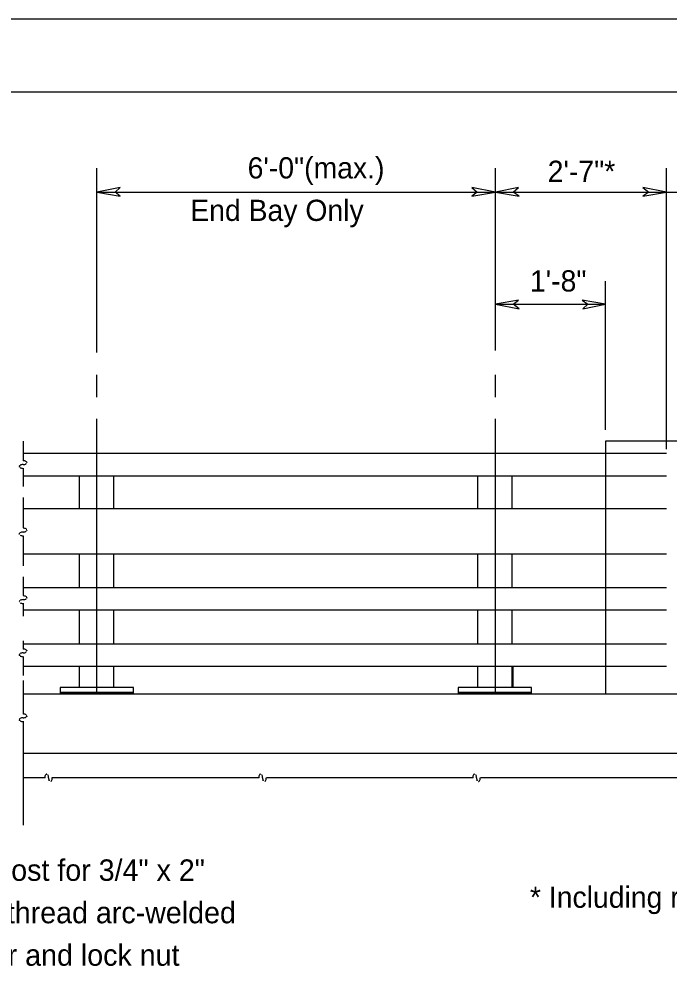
# Model space of a CAD drawing. Extents: x 499999.87 to 500002.82, y 499999.96 to 500001.79.
# Drawn here: x 500001.692 to 500002.064, y 500001.25 to 500001.792 of the extents above; entities that cross this region are included whole.
import ezdxf

# ---------------------------------------------------------------- set-up
doc = ezdxf.new("R2010")
doc.units = 0
for name, color, linetype in [('1', 7, 'Continuous'), ('19', 7, 'Continuous'), ('4', 7, 'Continuous'), ('9', 7, 'Continuous')]:
    doc.layers.add(name, color=color, linetype=linetype)

msp = doc.modelspace()

# ---------------------------------------------------------------- linework, layer by layer
at = {"layer": '1'}
for p, q in [((499999.86647, 500001.79167), (500002.8248, 500001.79167)), ((500000.03314, 500001.75), (500002.78314, 500001.75))]:
    msp.add_line(p, q, dxfattribs=at)
for points in [[(500001.73688, 500001.69259), (500001.75033, 500001.69029), (500001.74738, 500001.69259), (500001.75033, 500001.69521)], [(500001.9649, 500001.69259), (500001.95144, 500001.69521), (500001.9544, 500001.69259), (500001.95144, 500001.69029)], [(500001.9649, 500001.69259), (500001.97835, 500001.69029), (500001.97507, 500001.69259), (500001.97802, 500001.69521)], [(500002.06266, 500001.69259), (500002.04921, 500001.69521), (500002.05249, 500001.69259), (500002.04921, 500001.69029)], [(500001.73688, 500001.69259), (500001.7372, 500001.69259), (500001.7372, 500001.69259), (500001.7372, 500001.69259)], [(500001.9649, 500001.62861), (500001.97835, 500001.62598), (500001.97507, 500001.62861), (500001.97802, 500001.63091)], [(500002.02789, 500001.62861), (500002.01444, 500001.63091), (500002.01772, 500001.62861), (500002.01476, 500001.62598)]]:
    msp.add_lwpolyline(points, close=True, dxfattribs=at)
at = {"layer": '19'}
for centre, major_axis, start_param, end_param in [((500001.69343, 500001.53567), (0, 0.000855), 0.744468, 1.047198), ((500001.69394, 500001.53512), (0, 0.0016), 0.523599, 0.744468), ((500001.69436, 500001.5344), (0, 0.00244), 0.224875, 0.523599), ((500001.69477, 500001.53259), (0, 0.00429), 0, 0.224875), ((500001.69477, 500001.53476), (0, 0.00429), 6.058305, 6.28318), ((500001.69477, 500001.54117), (0, 0.00429), 3.141593, 3.366468), ((500001.69518, 500001.53657), (0, 0.00244), 5.759586, 6.05831), ((500001.69518, 500001.53937), (0, 0.00244), 3.366467, 3.665191), ((500001.6956, 500001.53864), (0, 0.0016), 3.665191, 3.88606), ((500001.6956, 500001.5373), (0, 0.0016), 5.538718, 5.759587), ((500001.69611, 500001.53809), (0, 0.000855), 3.88606, 4.18879), ((500001.69611, 500001.53784), (0, 0.000855), 5.235988, 5.538718), ((500001.69626, 500001.538), (0, 0.000675), 4.18879, 4.436736), ((500001.69626, 500001.53793), (0, 0.000675), 4.988042, 5.235988), ((500001.69639, 500001.53797), (0, 0.000546), 4.436736, 4.988043), ((500001.69315, 500001.5358), (0, 0.000546), 1.295143, 1.84645), ((500001.69328, 500001.53583), (0, 0.000675), 1.84645, 2.094395), ((500001.69328, 500001.53576), (0, 0.000675), 1.047198, 1.295143), ((500001.69343, 500001.53592), (0, 0.000855), 2.094395, 2.397125), ((500001.69394, 500001.53647), (0, 0.0016), 2.397125, 2.617994), ((500001.69436, 500001.5372), (0, 0.00244), 2.617994, 2.916718), ((500001.69477, 500001.539), (0, 0.00429), 2.916718, 3.141593), ((500001.69477, 500001.49403), (0, 0.00429), 0, 0.224875), ((500001.69477, 500001.4962), (0, 0.00429), 6.058305, 6.28318), ((500001.69477, 500001.50261), (0, 0.00429), 3.141593, 3.366467), ((500001.69518, 500001.498), (0, 0.00244), 5.759587, 6.05831), ((500001.69518, 500001.5008), (0, 0.00244), 3.366467, 3.665191), ((500001.6956, 500001.50008), (0, 0.0016), 3.665191, 3.88606), ((500001.6956, 500001.49873), (0, 0.0016), 5.538718, 5.759587), ((500001.69611, 500001.49953), (0, 0.000855), 3.88606, 4.18879), ((500001.69611, 500001.49928), (0, 0.000855), 5.235988, 5.538718), ((500001.69626, 500001.49944), (0, 0.000675), 4.18879, 4.436736), ((500001.69626, 500001.49937), (0, 0.000675), 4.988042, 5.235988), ((500001.69639, 500001.4994), (0, 0.000546), 4.436736, 4.988043), ((500001.69315, 500001.49723), (0, 0.000546), 1.295143, 1.84645), ((500001.69328, 500001.49727), (0, 0.000675), 1.84645, 2.094395), ((500001.69328, 500001.4972), (0, 0.000675), 1.047198, 1.295143), ((500001.69343, 500001.49736), (0, 0.000855), 2.094395, 2.397125), ((500001.69343, 500001.49711), (0, 0.000855), 0.744468, 1.047198), ((500001.69394, 500001.4979), (0, 0.0016), 2.397125, 2.617994), ((500001.69394, 500001.49656), (0, 0.0016), 0.523599, 0.744468), ((500001.69436, 500001.49583), (0, 0.00244), 0.224875, 0.523599), ((500001.69436, 500001.49863), (0, 0.00244), 2.617994, 2.916718), ((500001.69477, 500001.50044), (0, 0.00429), 2.916718, 3.141593), ((500001.69477, 500001.45752), (0, 0.00429), 6.058305, 6.28318), ((500001.69518, 500001.45933), (0, 0.00244), 5.759586, 6.05831), ((500001.6956, 500001.46006), (0, 0.0016), 5.538718, 5.759587), ((500001.69611, 500001.4606), (0, 0.000855), 5.235988, 5.538718), ((500001.69626, 500001.46076), (0, 0.000675), 4.18879, 4.436736), ((500001.69626, 500001.46069), (0, 0.000675), 4.988042, 5.235988), ((500001.69639, 500001.46073), (0, 0.000546), 4.436736, 4.988043), ((500001.69315, 500001.45856), (0, 0.000546), 1.295143, 1.84645), ((500001.69328, 500001.45859), (0, 0.000675), 1.84645, 2.094395), ((500001.69328, 500001.45852), (0, 0.000675), 1.047198, 1.295143), ((500001.69343, 500001.45868), (0, 0.000855), 2.094395, 2.397125), ((500001.69343, 500001.45843), (0, 0.000855), 0.744468, 1.047198), ((500001.69394, 500001.45923), (0, 0.0016), 2.397125, 2.617994), ((500001.69394, 500001.45788), (0, 0.0016), 0.523599, 0.744468), ((500001.69436, 500001.45716), (0, 0.00244), 0.224875, 0.523599), ((500001.69436, 500001.45996), (0, 0.00244), 2.617994, 2.916718), ((500001.69477, 500001.45535), (0, 0.00429), 0, 0.224875), ((500001.69477, 500001.46176), (0, 0.00429), 2.916718, 3.141593), ((500001.69477, 500001.46393), (0, 0.00429), 3.141593, 3.366468), ((500001.69518, 500001.46213), (0, 0.00244), 3.366467, 3.665191), ((500001.6956, 500001.4614), (0, 0.0016), 3.665191, 3.88606), ((500001.69611, 500001.46085), (0, 0.000855), 3.88606, 4.18879), ((500001.69315, 500001.42812), (0, 0.000546), 1.295143, 1.84645), ((500001.69328, 500001.42816), (0, 0.000675), 1.84645, 2.094395), ((500001.69328, 500001.42809), (0, 0.000675), 1.047198, 1.295143), ((500001.69343, 500001.428), (0, 0.000855), 0.744468, 1.047198), ((500001.69394, 500001.42745), (0, 0.0016), 0.523599, 0.744468), ((500001.69436, 500001.42672), (0, 0.00244), 0.224875, 0.523599), ((500001.69477, 500001.42492), (0, 0.00429), 0, 0.224875), ((500001.69477, 500001.42709), (0, 0.00429), 6.058305, 6.28318), ((500001.69477, 500001.4335), (0, 0.00429), 3.141593, 3.366468), ((500001.69518, 500001.4289), (0, 0.00244), 5.759586, 6.05831), ((500001.69518, 500001.4317), (0, 0.00244), 3.366467, 3.665191), ((500001.6956, 500001.43097), (0, 0.0016), 3.665191, 3.88606), ((500001.6956, 500001.42962), (0, 0.0016), 5.538718, 5.759587), ((500001.69611, 500001.43042), (0, 0.000855), 3.88606, 4.18879), ((500001.69611, 500001.43017), (0, 0.000855), 5.235988, 5.538718), ((500001.69626, 500001.43033), (0, 0.000675), 4.18879, 4.436736), ((500001.69626, 500001.43026), (0, 0.000675), 4.988042, 5.235988), ((500001.69639, 500001.4303), (0, 0.000546), 4.436736, 4.988043), ((500001.69343, 500001.42825), (0, 0.000855), 2.094395, 2.397125), ((500001.69394, 500001.4288), (0, 0.0016), 2.397125, 2.617994), ((500001.69436, 500001.42952), (0, 0.00244), 2.617994, 2.916718), ((500001.69477, 500001.43133), (0, 0.00429), 2.916718, 3.141593)]:
    msp.add_ellipse(centre, major_axis=major_axis, ratio=0.999986, start_param=start_param, end_param=end_param, dxfattribs=at)
at = {"layer": '4'}
for p, q in [((500001.69488, 500001.5502), (500001.69488, 500001.53904)), ((500002.02789, 500001.5502), (500002.02789, 500001.54331)), ((500001.69488, 500001.54331), (500002.06266, 500001.54331)), ((500002.02789, 500001.54331), (500002.02789, 500001.53051)), ((500001.69488, 500001.53478), (500001.69488, 500001.52428)), ((500001.69488, 500001.53051), (500002.06266, 500001.53051)), ((500001.72703, 500001.51181), (500001.72703, 500001.53051)), ((500001.74672, 500001.51181), (500001.74672, 500001.53051)), ((500001.95472, 500001.51181), (500001.95472, 500001.53051)), ((500001.97441, 500001.51181), (500001.97441, 500001.53051)), ((500002.02789, 500001.53051), (500002.02789, 500001.50525)), ((500001.69488, 500001.51804), (500001.69488, 500001.50066)), ((500001.69488, 500001.51181), (500002.06266, 500001.51181)), ((500002.02789, 500001.50525), (500002.02789, 500001.49245)), ((500001.69488, 500001.49606), (500001.69488, 500001.479)), ((500002.02789, 500001.49245), (500002.02789, 500001.4731)), ((500001.69488, 500001.48589), (500002.06266, 500001.48589)), ((500001.72703, 500001.46686), (500001.72703, 500001.48589)), ((500001.74672, 500001.46686), (500001.74672, 500001.48589)), ((500001.95472, 500001.46686), (500001.95472, 500001.48589)), ((500001.97441, 500001.46686), (500001.97441, 500001.48589)), ((500001.69488, 500001.47277), (500001.69488, 500001.46194)), ((500002.02789, 500001.4731), (500002.02789, 500001.44751)), ((500001.69488, 500001.46654), (500002.06266, 500001.46654)), ((500001.69488, 500001.45768), (500001.69488, 500001.45013)), ((500001.69488, 500001.45374), (500002.06266, 500001.45374)), ((500001.72703, 500001.43438), (500001.72703, 500001.45407)), ((500001.74672, 500001.43438), (500001.74672, 500001.45407)), ((500001.95472, 500001.43438), (500001.95472, 500001.45407)), ((500001.97441, 500001.43438), (500001.97441, 500001.45407)), ((500002.02789, 500001.44751), (500002.02789, 500001.43438)), ((500001.69488, 500001.43602), (500001.69488, 500001.43143)), ((500001.69488, 500001.43438), (500002.06266, 500001.43438)), ((500002.02789, 500001.43438), (500002.02789, 500001.42159)), ((500001.69488, 500001.42717), (500001.69488, 500001.41634)), ((500001.69488, 500001.42717), (500001.69488, 500001.4252)), ((500001.69488, 500001.42159), (500002.06266, 500001.42159)), ((500001.72703, 500001.40945), (500001.72703, 500001.42159)), ((500001.74672, 500001.40945), (500001.74672, 500001.42159)), ((500001.95472, 500001.40945), (500001.95472, 500001.42159)), ((500001.97441, 500001.40945), (500001.97441, 500001.42159)), ((500002.02789, 500001.42159), (500002.02789, 500001.40584)), ((500001.69488, 500001.41339), (500001.69488, 500001.39436)), ((500001.69488, 500001.39009), (500001.69488, 500001.33071)), ((500001.69488, 500001.35794), (500001.70735, 500001.35794)), ((500001.71129, 500001.35794), (500001.82972, 500001.35794)), ((500001.83399, 500001.35794), (500001.9521, 500001.35794)), ((500001.95636, 500001.35794), (500002.07448, 500001.35794))]:
    msp.add_line(p, q, dxfattribs=at)
for points in [[(500002.17979, 500001.40584), (500002.17979, 500001.41175), (500002.26837, 500001.41175), (500002.26837, 500001.479), (500002.16699, 500001.5502), (500002.02789, 500001.5502), (500002.02789, 500001.54823)], [(500001.71588, 500001.40945), (500001.71588, 500001.4065), (500001.75787, 500001.4065), (500001.75787, 500001.40945), (500001.71588, 500001.40945)], [(500001.71588, 500001.4065), (500001.71588, 500001.40584), (500001.75787, 500001.40584), (500001.75787, 500001.4065), (500001.71588, 500001.4065)], [(500001.94357, 500001.40945), (500001.94357, 500001.4065), (500001.98556, 500001.4065), (500001.98556, 500001.40945), (500001.94357, 500001.40945)], [(500001.94357, 500001.40945), (500001.94357, 500001.4065), (500001.98556, 500001.4065), (500001.98556, 500001.40945), (500001.94357, 500001.40945)], [(500001.94357, 500001.4065), (500001.94357, 500001.40584), (500001.98556, 500001.40584), (500001.98556, 500001.4065), (500001.94357, 500001.4065)], [(500001.94357, 500001.4065), (500001.94357, 500001.40584), (500001.98556, 500001.40584), (500001.98556, 500001.4065), (500001.94357, 500001.4065)], [(500002.21129, 500001.40584), (500002.19226, 500001.40584), (500002.19226, 500001.37172), (500001.69488, 500001.37172)], [(500001.69488, 500001.40584), (500002.19226, 500001.40584)]]:
    msp.add_lwpolyline(points, dxfattribs=at)
msp.add_lwpolyline([(500001.95472, 500001.42159), (500001.97474, 500001.42159), (500001.97474, 500001.40945), (500001.95472, 500001.40945)], close=True, dxfattribs=at)
for centre, major_axis, start_param, end_param in [((500001.69343, 500001.53567), (0, 0.000855), 0.744468, 1.047198), ((500001.69394, 500001.53512), (0, 0.0016), 0.523599, 0.744468), ((500001.69436, 500001.5344), (0, 0.00244), 0.224875, 0.523599), ((500001.69477, 500001.53259), (0, 0.00429), 0, 0.224875), ((500001.69477, 500001.53476), (0, 0.00429), 6.05831, 6.283185), ((500001.69477, 500001.54117), (0, 0.00429), 3.141593, 3.366468), ((500001.69518, 500001.53657), (0, 0.00244), 5.759586, 6.05831), ((500001.69518, 500001.53937), (0, 0.00244), 3.366467, 3.665191), ((500001.6956, 500001.53864), (0, 0.0016), 3.665191, 3.88606), ((500001.6956, 500001.5373), (0, 0.0016), 5.538718, 5.759587), ((500001.69611, 500001.53809), (0, 0.000855), 3.88606, 4.18879), ((500001.69611, 500001.53784), (0, 0.000855), 5.235988, 5.538718), ((500001.69626, 500001.538), (0, 0.000675), 4.18879, 4.436736), ((500001.69626, 500001.53793), (0, 0.000675), 4.988042, 5.235988), ((500001.69639, 500001.53797), (0, 0.000546), 4.436735, 4.712389), ((500001.69639, 500001.53797), (0, 0.000546), 4.712389, 4.988043), ((500001.69315, 500001.5358), (0, 0.000546), 1.295143, 1.570796), ((500001.69315, 500001.5358), (0, 0.000546), 1.570796, 1.84645), ((500001.69328, 500001.53583), (0, 0.000675), 1.84645, 2.094395), ((500001.69328, 500001.53576), (0, 0.000675), 1.047198, 1.295143), ((500001.69343, 500001.53592), (0, 0.000855), 2.094395, 2.397125), ((500001.69394, 500001.53647), (0, 0.0016), 2.397125, 2.617994), ((500001.69436, 500001.5372), (0, 0.00244), 2.617994, 2.916718), ((500001.69477, 500001.539), (0, 0.00429), 2.916718, 3.141593), ((500001.69477, 500001.49403), (0, 0.00429), 0, 0.224875), ((500001.69477, 500001.4962), (0, 0.00429), 6.05831, 6.283185), ((500001.69477, 500001.50261), (0, 0.00429), 3.141593, 3.366467), ((500001.69518, 500001.498), (0, 0.00244), 5.759587, 6.05831), ((500001.69518, 500001.5008), (0, 0.00244), 3.366467, 3.665191), ((500001.6956, 500001.50008), (0, 0.0016), 3.665191, 3.88606), ((500001.6956, 500001.49873), (0, 0.0016), 5.538718, 5.759587), ((500001.69611, 500001.49953), (0, 0.000855), 3.88606, 4.18879), ((500001.69611, 500001.49928), (0, 0.000855), 5.235988, 5.538718), ((500001.69626, 500001.49944), (0, 0.000675), 4.18879, 4.436736), ((500001.69626, 500001.49937), (0, 0.000675), 4.988042, 5.235988), ((500001.69639, 500001.4994), (0, 0.000546), 4.436735, 4.712389), ((500001.69639, 500001.4994), (0, 0.000546), 4.712389, 4.988043), ((500001.69315, 500001.49723), (0, 0.000546), 1.295143, 1.570796), ((500001.69315, 500001.49723), (0, 0.000546), 1.570796, 1.84645), ((500001.69328, 500001.49727), (0, 0.000675), 1.84645, 2.094395), ((500001.69328, 500001.4972), (0, 0.000675), 1.047198, 1.295143), ((500001.69343, 500001.49736), (0, 0.000855), 2.094395, 2.397125), ((500001.69343, 500001.49711), (0, 0.000855), 0.744468, 1.047198), ((500001.69394, 500001.4979), (0, 0.0016), 2.397125, 2.617994), ((500001.69394, 500001.49656), (0, 0.0016), 0.523599, 0.744468), ((500001.69436, 500001.49583), (0, 0.00244), 0.224875, 0.523599), ((500001.69436, 500001.49863), (0, 0.00244), 2.617994, 2.916718), ((500001.69477, 500001.50044), (0, 0.00429), 2.916718, 3.141593), ((500001.69477, 500001.45752), (0, 0.00429), 6.05831, 6.283185), ((500001.69518, 500001.45933), (0, 0.00244), 5.759586, 6.05831), ((500001.6956, 500001.46006), (0, 0.0016), 5.538718, 5.759587), ((500001.69611, 500001.4606), (0, 0.000855), 5.235988, 5.538718), ((500001.69626, 500001.46076), (0, 0.000675), 4.18879, 4.436736), ((500001.69626, 500001.46069), (0, 0.000675), 4.988042, 5.235988), ((500001.69639, 500001.46073), (0, 0.000546), 4.436735, 4.712389), ((500001.69639, 500001.46073), (0, 0.000546), 4.712389, 4.988043), ((500001.69315, 500001.45856), (0, 0.000546), 1.295143, 1.570796), ((500001.69315, 500001.45856), (0, 0.000546), 1.570796, 1.84645), ((500001.69328, 500001.45859), (0, 0.000675), 1.84645, 2.094395), ((500001.69328, 500001.45852), (0, 0.000675), 1.047198, 1.295143), ((500001.69343, 500001.45868), (0, 0.000855), 2.094395, 2.397125), ((500001.69343, 500001.45843), (0, 0.000855), 0.744468, 1.047198), ((500001.69394, 500001.45923), (0, 0.0016), 2.397125, 2.617994), ((500001.69394, 500001.45788), (0, 0.0016), 0.523599, 0.744468), ((500001.69436, 500001.45716), (0, 0.00244), 0.224875, 0.523599), ((500001.69436, 500001.45996), (0, 0.00244), 2.617994, 2.916718), ((500001.69477, 500001.45535), (0, 0.00429), 0, 0.224875), ((500001.69477, 500001.46176), (0, 0.00429), 2.916718, 3.141593), ((500001.69477, 500001.46393), (0, 0.00429), 3.141593, 3.366468), ((500001.69518, 500001.46213), (0, 0.00244), 3.366467, 3.665191), ((500001.6956, 500001.4614), (0, 0.0016), 3.665191, 3.88606), ((500001.69611, 500001.46085), (0, 0.000855), 3.88606, 4.18879), ((500001.69315, 500001.42812), (0, 0.000546), 1.295143, 1.570796), ((500001.69315, 500001.42812), (0, 0.000546), 1.570796, 1.84645), ((500001.69328, 500001.42816), (0, 0.000675), 1.84645, 2.094395), ((500001.69328, 500001.42809), (0, 0.000675), 1.047198, 1.295143), ((500001.69343, 500001.428), (0, 0.000855), 0.744468, 1.047198), ((500001.69394, 500001.42745), (0, 0.0016), 0.523599, 0.744468), ((500001.69436, 500001.42672), (0, 0.00244), 0.224875, 0.523599), ((500001.69477, 500001.42492), (0, 0.00429), 0, 0.224875), ((500001.69477, 500001.42709), (0, 0.00429), 6.05831, 6.283185), ((500001.69477, 500001.4335), (0, 0.00429), 3.141593, 3.366468), ((500001.69518, 500001.4289), (0, 0.00244), 5.759586, 6.05831), ((500001.69518, 500001.4317), (0, 0.00244), 3.366467, 3.665191), ((500001.6956, 500001.43097), (0, 0.0016), 3.665191, 3.88606), ((500001.6956, 500001.42962), (0, 0.0016), 5.538718, 5.759587), ((500001.69611, 500001.43042), (0, 0.000855), 3.88606, 4.18879), ((500001.69611, 500001.43017), (0, 0.000855), 5.235988, 5.538718), ((500001.69626, 500001.43033), (0, 0.000675), 4.18879, 4.436736), ((500001.69626, 500001.43026), (0, 0.000675), 4.988042, 5.235988), ((500001.69639, 500001.4303), (0, 0.000546), 4.436735, 4.712389), ((500001.69639, 500001.4303), (0, 0.000546), 4.712389, 4.988043), ((500001.69343, 500001.42825), (0, 0.000855), 2.094395, 2.397125), ((500001.69394, 500001.4288), (0, 0.0016), 2.397125, 2.617994), ((500001.69436, 500001.42952), (0, 0.00244), 2.617994, 2.916718), ((500001.69477, 500001.43133), (0, 0.00429), 2.916718, 3.141593), ((500001.69315, 500001.39101), (0, 0.000546), 1.295143, 1.570796), ((500001.69315, 500001.39101), (0, 0.000546), 1.570796, 1.84645), ((500001.69328, 500001.39105), (0, 0.000675), 1.84645, 2.094395), ((500001.69328, 500001.39098), (0, 0.000675), 1.047198, 1.295143), ((500001.69343, 500001.39114), (0, 0.000855), 2.094395, 2.397125), ((500001.69343, 500001.39089), (0, 0.000855), 0.744468, 1.047198), ((500001.69394, 500001.39169), (0, 0.0016), 2.397125, 2.617994), ((500001.69394, 500001.39034), (0, 0.0016), 0.523599, 0.744468), ((500001.69436, 500001.38961), (0, 0.00244), 0.224875, 0.523599), ((500001.69436, 500001.39241), (0, 0.00244), 2.617994, 2.916718), ((500001.69477, 500001.38781), (0, 0.00429), 0, 0.224875), ((500001.69477, 500001.39422), (0, 0.00429), 2.916718, 3.141593), ((500001.69477, 500001.38998), (0, 0.00429), 6.05831, 6.283185), ((500001.69477, 500001.39639), (0, 0.00429), 3.141593, 3.366468), ((500001.69518, 500001.39179), (0, 0.00244), 5.759586, 6.05831), ((500001.69518, 500001.39459), (0, 0.00244), 3.366467, 3.665191), ((500001.6956, 500001.39386), (0, 0.0016), 3.665191, 3.88606), ((500001.6956, 500001.39251), (0, 0.0016), 5.538718, 5.759587), ((500001.69611, 500001.39331), (0, 0.000855), 3.88606, 4.18879), ((500001.69611, 500001.39306), (0, 0.000855), 5.235988, 5.538718), ((500001.69626, 500001.39322), (0, 0.000675), 4.18879, 4.436736), ((500001.69626, 500001.39315), (0, 0.000675), 4.988042, 5.235988), ((500001.69639, 500001.39319), (0, 0.000546), 4.436735, 4.712389), ((500001.69639, 500001.39319), (0, 0.000546), 4.712389, 4.988043), ((500001.71142, 500001.35779), (0, 0.00424), 1.345922, 1.570796), ((500001.70963, 500001.35819), (0, 0.00241), 1.047198, 1.345922), ((500001.70891, 500001.35861), (0, 0.00158), 0.826329, 1.047198), ((500001.70837, 500001.35911), (0, 0.000845), 0.523599, 0.826329), ((500001.70828, 500001.35926), (0, 0.000666), 0.275653, 0.523599), ((500001.70825, 500001.35938), (0, 0.00054), 0, 0.275654), ((500001.70825, 500001.35938), (0, 0.00054), 6.007532, 6.283185), ((500001.70822, 500001.35926), (0, 0.000666), 5.759587, 6.007532), ((500001.70813, 500001.35911), (0, 0.000845), 5.456857, 5.759587), ((500001.70758, 500001.35861), (0, 0.00158), 5.235988, 5.456857), ((500001.70687, 500001.35819), (0, 0.00241), 4.937264, 5.235988), ((500001.70508, 500001.35779), (0, 0.00424), 4.712389, 4.937264), ((500001.71356, 500001.35779), (0, 0.00424), 1.570796, 1.795671), ((500001.70723, 500001.35779), (0, 0.00424), 4.487514, 4.712389), ((500001.83378, 500001.35779), (0, 0.00424), 1.345922, 1.570796), ((500001.83199, 500001.35819), (0, 0.00241), 1.047198, 1.345922), ((500001.83128, 500001.35861), (0, 0.00158), 0.826329, 1.047198), ((500001.83073, 500001.35911), (0, 0.000845), 0.523599, 0.826329), ((500001.83064, 500001.35926), (0, 0.000666), 0.275653, 0.523599), ((500001.83061, 500001.35938), (0, 0.00054), 0, 0.275654), ((500001.83061, 500001.35938), (0, 0.00054), 6.007532, 6.283185), ((500001.83058, 500001.35926), (0, 0.000666), 5.759587, 6.007532), ((500001.83049, 500001.35911), (0, 0.000845), 5.456857, 5.759587), ((500001.82994, 500001.35861), (0, 0.00158), 5.235988, 5.456857), ((500001.82923, 500001.35819), (0, 0.00241), 4.937264, 5.235988), ((500001.82744, 500001.35779), (0, 0.00424), 4.712389, 4.937264), ((500001.83592, 500001.35779), (0, 0.00424), 1.570796, 1.795671), ((500001.82959, 500001.35779), (0, 0.00424), 4.487514, 4.712389), ((500001.95614, 500001.35779), (0, 0.00424), 1.345922, 1.570796), ((500001.95435, 500001.35819), (0, 0.00241), 1.047198, 1.345922), ((500001.95364, 500001.35861), (0, 0.00158), 0.826329, 1.047198), ((500001.95309, 500001.35911), (0, 0.000845), 0.523599, 0.826329), ((500001.953, 500001.35926), (0, 0.000666), 0.275653, 0.523599), ((500001.95297, 500001.35938), (0, 0.00054), 0, 0.275654), ((500001.95297, 500001.35938), (0, 0.00054), 6.007532, 6.283185), ((500001.95294, 500001.35926), (0, 0.000666), 5.759587, 6.007532), ((500001.95285, 500001.35911), (0, 0.000845), 5.456857, 5.759587), ((500001.95231, 500001.35861), (0, 0.00158), 5.235988, 5.456857), ((500001.95159, 500001.35819), (0, 0.00241), 4.937264, 5.235988), ((500001.9498, 500001.35779), (0, 0.00424), 4.712389, 4.937264), ((500001.95828, 500001.35779), (0, 0.00424), 1.570796, 1.795671), ((500001.95195, 500001.35779), (0, 0.00424), 4.487514, 4.712389), ((500001.71178, 500001.35738), (0, 0.00241), 1.795671, 2.094395), ((500001.71106, 500001.35696), (0, 0.00158), 2.094395, 2.315264), ((500001.7104, 500001.35619), (0, 0.00054), 2.865939, 3.141593), ((500001.71036, 500001.35631), (0, 0.000666), 3.417246, 3.665191), ((500001.71027, 500001.35647), (0, 0.000845), 3.665191, 3.967921), ((500001.70973, 500001.35696), (0, 0.00158), 3.967921, 4.18879), ((500001.70901, 500001.35738), (0, 0.00241), 4.18879, 4.487514), ((500001.83414, 500001.35738), (0, 0.00241), 1.795671, 2.094395), ((500001.83342, 500001.35696), (0, 0.00158), 2.094395, 2.315264), ((500001.83276, 500001.35619), (0, 0.00054), 2.865939, 3.141593), ((500001.83272, 500001.35631), (0, 0.000666), 3.417246, 3.665191), ((500001.83263, 500001.35647), (0, 0.000845), 3.665191, 3.967921), ((500001.83209, 500001.35696), (0, 0.00158), 3.967921, 4.18879), ((500001.83137, 500001.35738), (0, 0.00241), 4.18879, 4.487514), ((500001.9565, 500001.35738), (0, 0.00241), 1.795671, 2.094395), ((500001.95578, 500001.35696), (0, 0.00158), 2.094395, 2.315264), ((500001.95512, 500001.35619), (0, 0.00054), 2.865939, 3.141593), ((500001.95508, 500001.35631), (0, 0.000666), 3.417246, 3.665191), ((500001.95499, 500001.35647), (0, 0.000845), 3.665191, 3.967921), ((500001.95445, 500001.35696), (0, 0.00158), 3.967921, 4.18879), ((500001.95373, 500001.35738), (0, 0.00241), 4.18879, 4.487514)]:
    msp.add_ellipse(centre, major_axis=major_axis, ratio=0.999986, start_param=start_param, end_param=end_param, dxfattribs=at)
at = {"layer": '9'}
for p, q in [((500001.73688, 500001.60105), (500001.73688, 500001.70636)), ((500001.9649, 500001.61549), (500001.9649, 500001.70636)), ((500002.06266, 500001.60367), (500002.06266, 500001.70636)), ((500001.73688, 500001.69259), (500001.9649, 500001.69259)), ((500001.9649, 500001.69259), (500002.06266, 500001.69259)), ((500002.06266, 500001.69259), (500002.07874, 500001.69259)), ((500002.02789, 500001.60367), (500002.02789, 500001.64173)), ((500001.9649, 500001.62861), (500002.02789, 500001.62861)), ((500001.9649, 500001.60203), (500001.9649, 500001.61614)), ((500002.02789, 500001.55676), (500002.02789, 500001.61549)), ((500002.06266, 500001.5456), (500002.06266, 500001.61549)), ((500001.73688, 500001.57546), (500001.73688, 500001.58825)), ((500001.9649, 500001.57546), (500001.9649, 500001.58825)), ((500001.73688, 500001.40584), (500001.73688, 500001.56299)), ((500001.9649, 500001.40584), (500001.9649, 500001.56299))]:
    msp.add_line(p, q, dxfattribs=at)

# ---------------------------------------------------------------- texts
for s, height, p in [('6\'-0"(max.)', 0.0121299, (500001.82316, 500001.70046)), ('2\'-7"*', 0.01214, (500001.99475, 500001.69849)), ('End Bay Only', 0.0121299, (500001.79035, 500001.67618)), ('1\'-8"', 0.01214, (500001.98458, 500001.63583)), ('C 1" dia. holes in post for 3/4" x 2"', 0.0122362, (500001.55118, 500001.29888)), ('* Including rail bar cap.', 0.012128, (500001.98458, 500001.28346)), (' F1554 Grade 36 full-thread arc-welded', 0.0122362, (500001.53084, 500001.27461)), ('stud with washer and lock nut', 0.0122362, (500001.56955, 500001.25033))]:
    msp.add_text(s, height=height, dxfattribs=at).set_placement(p)

doc.saveas('drawing.dxf')
